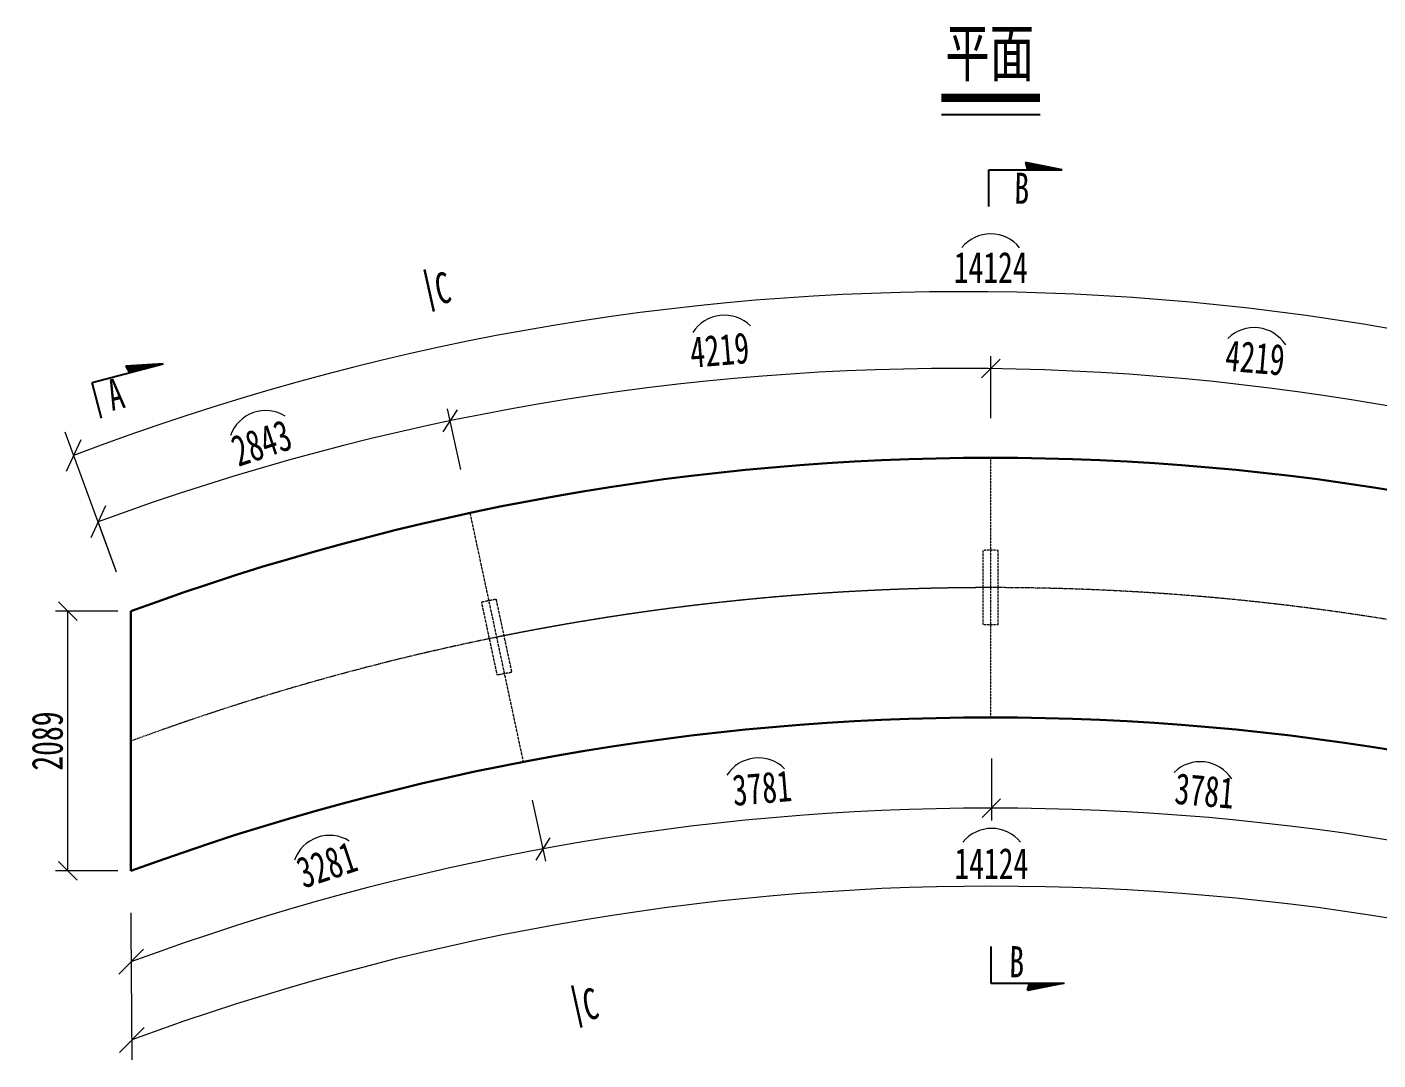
# Model space of a CAD drawing. Header units: millimetres. Extents: x -358959 to 47, y -122282 to 697692.
# Drawn here: x -147194 to -136326, y -3087 to 5220 of the extents above; entities that cross this region are included whole.
import ezdxf
from ezdxf.enums import TextEntityAlignment as Align

# ---------------------------------------------------------------- set-up
doc = ezdxf.new("R2010")
doc.units = ezdxf.units.MM
doc.header["$LTSCALE"] = 2
doc.header["$PDMODE"] = 34
doc.linetypes.add('CENTER2', pattern=[28.575, 19.05, -3.175, 3.175, -3.175])
doc.linetypes.add('DASHED', pattern=[0.75, 0.5, -0.25])
doc.layers.get('Defpoints').update_dxf_attribs({"color": 8, "lineweight": 9})
doc.layers.add('dim', color=3, linetype='Continuous')
for name, color, linetype, lineweight in [('中心线', 7, 'CENTER2', 15), ('标注', 4, 'Continuous', 13), ('标注线及字体', 2, 'Continuous', 15), ('桥 构造粗实', 1, 'Continuous', 30), ('细实线', 4, 'Continuous', 15), ('虚线', 4, 'DASHED', 15), ('钢板粗线', 1, 'Continuous', 25)]:
    doc.layers.add(name, color=color, linetype=linetype, lineweight=lineweight)
doc.styles.add('111', font='仿宋_GB2312.ttf', dxfattribs={"width": 0.7})
doc.styles.add('仿宋字', font='仿宋_GB2312.ttf', dxfattribs={"width": 0.7})
doc.dimstyles.new('200', dxfattribs={"dimscale": 0, "dimtxt": 2.5, "dimasz": 1.5, "dimexe": 1, "dimexo": 1, "dimgap": 0.4, "dimtad": 1, "dimdec": 0, "dimdsep": 46, "dimtxsty": '111', "dimblk": 'OBLIQUE', "dimcen": 0, "dimclrd": 256, "dimclre": 256, "dimclrt": 256, "dimadec": 4, "dimazin": 0, "dimtfac": 1, "dimtdec": 0, "dimtmove": 2, "dimatfit": 3, "dimfxl": 4, "dimfxlon": 1, "dimtolj": 1, "dimlwd": -1, "dimlwe": -1, "dimarcsym": 0})

# ---------------------------------------------------------------- blocks, each defined once
blk = doc.blocks.new('_Oblique')
at = {"color": 0, "linetype": 'ByBlock', "lineweight": -2}
blk.add_line((-0.5, -0.5), (0.5, 0.5), dxfattribs=at)
blk = doc.blocks.new('*D3601')
at = {"layer": 'Defpoints', "color": 0, "ltscale": 5, "transparency": 16777216}
for p in [(-146865, 522), (-146358, 522), (-146358, -1567)]:
    blk.add_point(p, dxfattribs=at)
at = {"layer": '标注', "ltscale": 5, "transparency": 16777216}
for p, q in [((-146465, 522), (-146965, 522)), ((-146865, -1567), (-146865, 522)), ((-146465, -1567), (-146965, -1567))]:
    blk.add_line(p, q, dxfattribs=at)
at = {"layer": '标注', "ltscale": 5, "transparency": 16777216, "xscale": 149.9999999999998, "yscale": 149.9999999999998, "zscale": 149.9999999999998}
for p, rotation in [((-146865, 522), 90), ((-146865, -1567), 270)]:
    blk.add_blockref('_Oblique', p, dxfattribs=dict(at, rotation=rotation))
at = {"layer": '标注', "ltscale": 5, "transparency": 16777216, "insert": (-147030, -522), "char_height": 250, "attachment_point": 5, "rotation": 90, "style": '111'}
blk.add_mtext('\\A1;2089', dxfattribs=at)
blk = doc.blocks.new('剖面箭头')
at = {"layer": '钢板粗线', "ltscale": 10}
h = blk.add_hatch(dxfattribs=at)
h.set_pattern_fill('ANSI31', color=256, style=0)
h.set_pattern_definition([(45, (-182.99888, -777.8594), (-0.088388348, 0.088388348), [])])
h.paths.add_polyline_path([(6, -3), (3.15, -3), (3, -3.6)])
for p, q in [((0, 0), (0, -3)), ((0, -3), (6, -3)), ((6, -3), (3, -3.6)), ((3, -3.6), (3.15, -3))]:
    blk.add_line(p, q, dxfattribs=at)

msp = doc.modelspace()

# ---------------------------------------------------------------- linework, layer by layer
at = {"color": 4}
msp.add_line((-139838.8, 4516.7), (-139044.8, 4516.7), dxfattribs=at)
at = {"color": 6, "const_width": 66.7}
msp.add_lwpolyline([(-139838.8, 4650), (-139044.8, 4650)], dxfattribs=at)
at = {"layer": '中心线', "ltscale": 0.2}
for centre, start, end in [((-139441.8, -19288.3), 69.76849, 110.23153), ((-139442.3, -19288.3), 89.99876, 101.45792)]:
    msp.add_arc(centre, 20000, start, end, dxfattribs=at)
at = {"layer": '标注', "ltscale": 5}
for p, q in [((-139441.3, 2073.1), (-139441.3, 2573.1)), ((-139441.3, 2073.1), (-139441.3, 2573.1)), ((-143705.1, 1662.3), (-143812.5, 2150.6)), ((-139436.6, -661.3), (-139436.6, -1161.3)), ((-139436.6, -661.3), (-139436.6, -1161.3)), ((-143130.6, -998.8), (-143023.2, -1487.1))]:
    msp.add_line(p, q, dxfattribs=at)
at = {"layer": '标注', "linetype": 'Continuous', "ltscale": 550}
for p, q in [((-146473.4, 834.8), (-146888.8, 1960.7)), ((-146479.5, 851.3), (-146626, 1248.3)), ((-146358.9, -1903.6), (-146355.4, -2497)), ((-146357.2, -2373.1), (-146351.6, -3086.7))]:
    msp.add_line(p, q, dxfattribs=at)
at = {"layer": '标注', "ltscale": 5}
for centre, radius, start, end in [((-139672.4, -16942), 20033.3, 67.9192, 110.90156), ((-139706.8, -17525.6), 20000, 68.37289, 110.23153), ((-139436.6, -21061.3), 20000, 69.7844, 110.24744), ((-139430.1, -21689.4), 20000, 69.80426, 110.24744)]:
    msp.add_arc(centre, radius, start, end, dxfattribs=at)
at = {"layer": '桥 构造粗实'}
for p, q in [((-143997.1, 3270.2), (-143922.7, 2932)), ((-146358.1, -1566.5), (-146358.1, 522.1)), ((-142808.7, -2487.4), (-142734.3, -2825.6))]:
    msp.add_line(p, q, dxfattribs=at)
for centre in [(-139441.8, -18243.9), (-139441.8, -20332.6)]:
    msp.add_arc(centre, 20000, 69.76849, 110.23153, dxfattribs=at)
at = {"layer": '细实线'}
for centre, start, end in [((-139441.8, 3256.1), 39.04563, 140.75836), ((-141584.7, 2602.6), 45.27985, 147.51091), ((-137321.8, 2502.3), 32.48909, 134.72015), ((-145274.6, 1835.5), 58.16886, 160.39991), ((-141310.6, -957.8), 45.27985, 147.51091), ((-137755.7, -988.1), 32.48909, 134.72015), ((-144760.7, -1580.8), 58.16886, 160.39991), ((-139433.8, -1524.7), 39.04563, 140.75836)]:
    msp.add_arc(centre, 300, start, end, dxfattribs=at)
at = {"layer": '虚线', "color": 2, "ltscale": 2}
for p, q in [((-139441.8, -332.6), (-139441.8, 1756.1)), ((-143200.7, -689), (-143629.3, 1312.8)), ((-139501.8, 411.7), (-139501.8, 1011.6)), ((-139381.8, 411.7), (-139381.8, 1011.6)), ((-143411.3, 8.3), (-143536.9, 595)), ((-143293.4, 30.9), (-143419.1, 617.7))]:
    msp.add_line(p, q, dxfattribs=at)
for centre, radius, start, end in [((-139441.8, -19688.4), 20700, 89.83393, 90.16607), ((-139572.6, -19721.8), 20700, 100.7089, 101.04113), ((-139441.8, -19888.2), 20300, 89.83065, 90.16935), ((-139530.8, -19917.3), 20300, 100.68177, 101.02055)]:
    msp.add_arc(centre, radius, start, end, dxfattribs=at)

# ---------------------------------------------------------------- block references
at = {"layer": 'dim'}
for p, xscale, yscale, zscale, rotation in [((-139457.1, 3775.9), -98.55999999999997, 98.55999999999996, 98.55999999999996, 179.9999999999929), ((-146596.2, 2073.9), -98.55999999999996, 98.55999999999996, 98.55999999999996, 194.7263007260483), ((-139440.8, -2174.2), 98.55999999999997, 98.55999999999997, 98.55999999999997, 359.9999999999928)]:
    msp.add_blockref('剖面箭头', p, dxfattribs=dict(at, xscale=xscale, yscale=yscale, zscale=zscale, rotation=rotation))
at = {"layer": '标注', "ltscale": 5, "xscale": 149.9999999999998, "yscale": 149.9999999999998, "zscale": 149.9999999999998}
for p in [(-139441.3, 2473.1), (-139436.6, -1061.3)]:
    msp.add_blockref('_Oblique', p, dxfattribs=at)
for p, rotation in [((-139441.3, 2473.1), 180.0000000000685), ((-143791.1, 2052.9), 192.4061366837083), ((-139436.6, -1061.3), 180.0000000000689), ((-143044.7, -1389.4), 192.4065380459211)]:
    msp.add_blockref('_Oblique', p, dxfattribs=dict(at, rotation=rotation))
at = {"layer": '标注', "ltscale": 550}
for p, xscale, yscale, zscale, rotation in [((-146819.5, 1773), 200.0000000000001, 200.0000000000001, 200.0000000000001, 200.2481925184068), ((-146623.1, 1240.5), 200.0000000000002, 200.0000000000002, 200.0000000000002, 200.2481928321369), ((-146356.6, -2297), 199.9999999999999, 199.9999999999999, 199.9999999999999, 180.3397487546521), ((-146351.6, -2926.6), 200, 200, 200, 180.4521707612843)]:
    msp.add_blockref('_Oblique', p, dxfattribs=dict(at, xscale=xscale, yscale=yscale, zscale=zscale, rotation=rotation))

# ---------------------------------------------------------------- texts
at = {"layer": '标注', "style": '仿宋字', "width": 0.7}
for s, rotation, p in [('B', 358.80877, (-139253.6, 3799.3)), ('C', 11.21531, (-143884.6, 2987.3)), ('A', 14.47915, (-146509.6, 2132.2)), ('B', 358.80877, (-139294.1, -2420.5)), ('C', 11.21531, (-142696.2, -2770.3))]:
    msp.add_text(s, height=250, rotation=rotation, dxfattribs=at).set_placement(p)
at = {"layer": '标注', "ltscale": 550, "char_height": 250, "attachment_point": 5, "style": '仿宋字'}
for insert in [(-139441.8, 3286.7), (-139436.6, -1506.7)]:
    msp.add_mtext('\\A1;14124', dxfattribs=dict(at, insert=insert))
at = {"layer": '标注', "ltscale": 5, "char_height": 250, "attachment_point": 5, "style": '111'}
for s, insert, rotation in [('\\A1;4219', (-141622.8, 2621.3), 4.8717), ('\\A1;4219', (-137314.9, 2559.4), 355.1283), ('\\A1;3781', (-141281.8, -901), 4.8717), ('\\A1;3781', (-137720.9, -923.6), 355.1283)]:
    msp.add_mtext(s, dxfattribs=dict(at, insert=insert, rotation=rotation))
at = {"layer": '标注', "ltscale": 550, "char_height": 250, "attachment_point": 5, "style": '仿宋字'}
for s, insert, rotation in [('\\A1;2843', (-145307.8, 1874.5), 18.56119), ('\\A1;3281', (-144782.6, -1517.6), 18.42037)]:
    msp.add_mtext(s, dxfattribs=dict(at, insert=insert, rotation=rotation))
at = {"layer": '标注线及字体', "color": 0, "style": '111', "width": 0.7}
msp.add_text('平面', height=375, dxfattribs=at).set_placement((-139449.5, 5001.3), align=Align.MIDDLE)

# ---------------------------------------------------------------- dimensions: what is measured, and where the dimension line sits
at = {"layer": '标注', "ltscale": 5}
dim = msp.add_linear_dim(base=(-146865.3, 522.1), p1=(-146358.1, -1566.5), p2=(-146358.1, 522.1), angle=90, dimstyle='200', override={"dimscale": 100, "dimarcsym": 1}, dxfattribs=at)
dim.commit()
dim.dimension.update_dxf_attribs({"geometry": '*D3601', "text_midpoint": (-147030.3, -522.2)})

doc.saveas('drawing.dxf')
